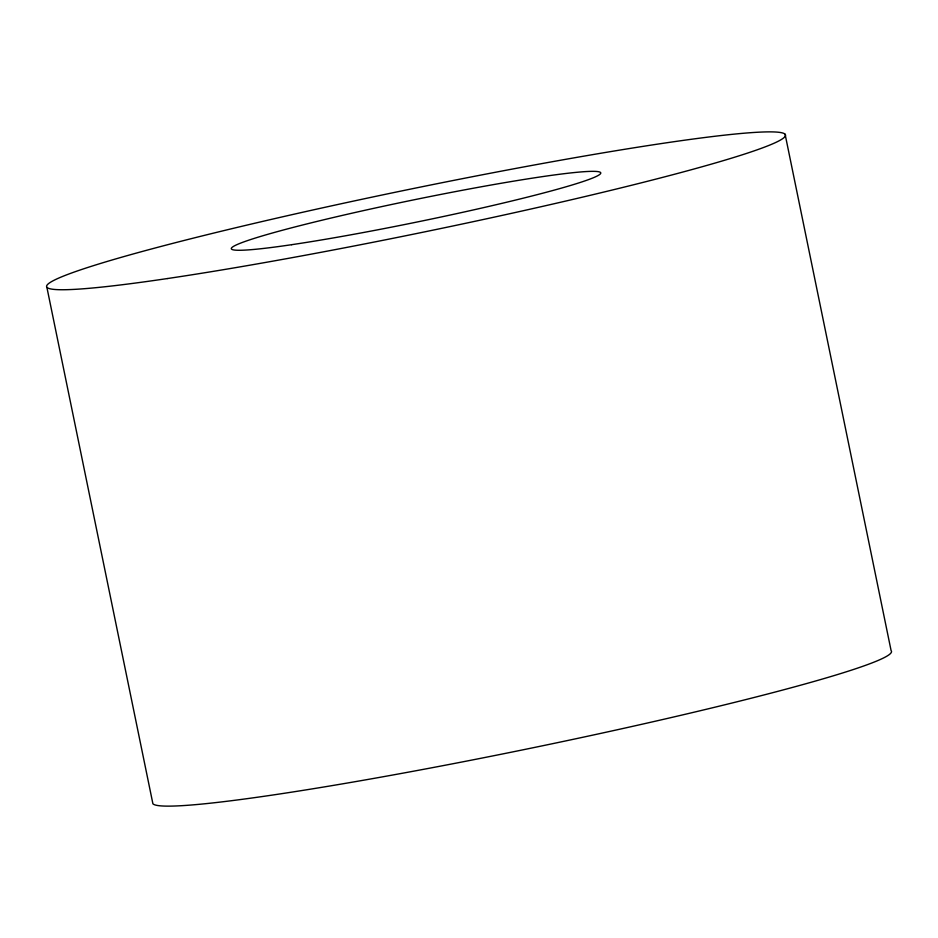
<?xml version="1.0" encoding="UTF-8"?>
<svg xmlns="http://www.w3.org/2000/svg" width="938" height="938" viewBox="0 0 938 938"><rect width="100%" height="100%" fill="white"/><g stroke="black" fill="none" stroke-linecap="round" stroke-linejoin="round"><path stroke-width="1.41" d="M785.106 134.251L891.1 650.62A377.193 22.371 -11.6 0 1 539.385 746.437A377.193 22.371 -11.6 0 1 152.894 803.749L46.9 287.38M291.648 244.689A188.597 11.186 -11.6 0 0 596.521 176.332A188.597 11.186 -11.6 0 0 359.84 211.425A188.597 11.186 -11.6 0 0 291.648 244.689M167.304 278.563A377.193 22.371 -11.6 0 0 777.027 141.849A377.193 22.371 -11.6 0 0 303.678 212.035A377.193 22.371 -11.6 0 0 167.304 278.563"/></g></svg>
